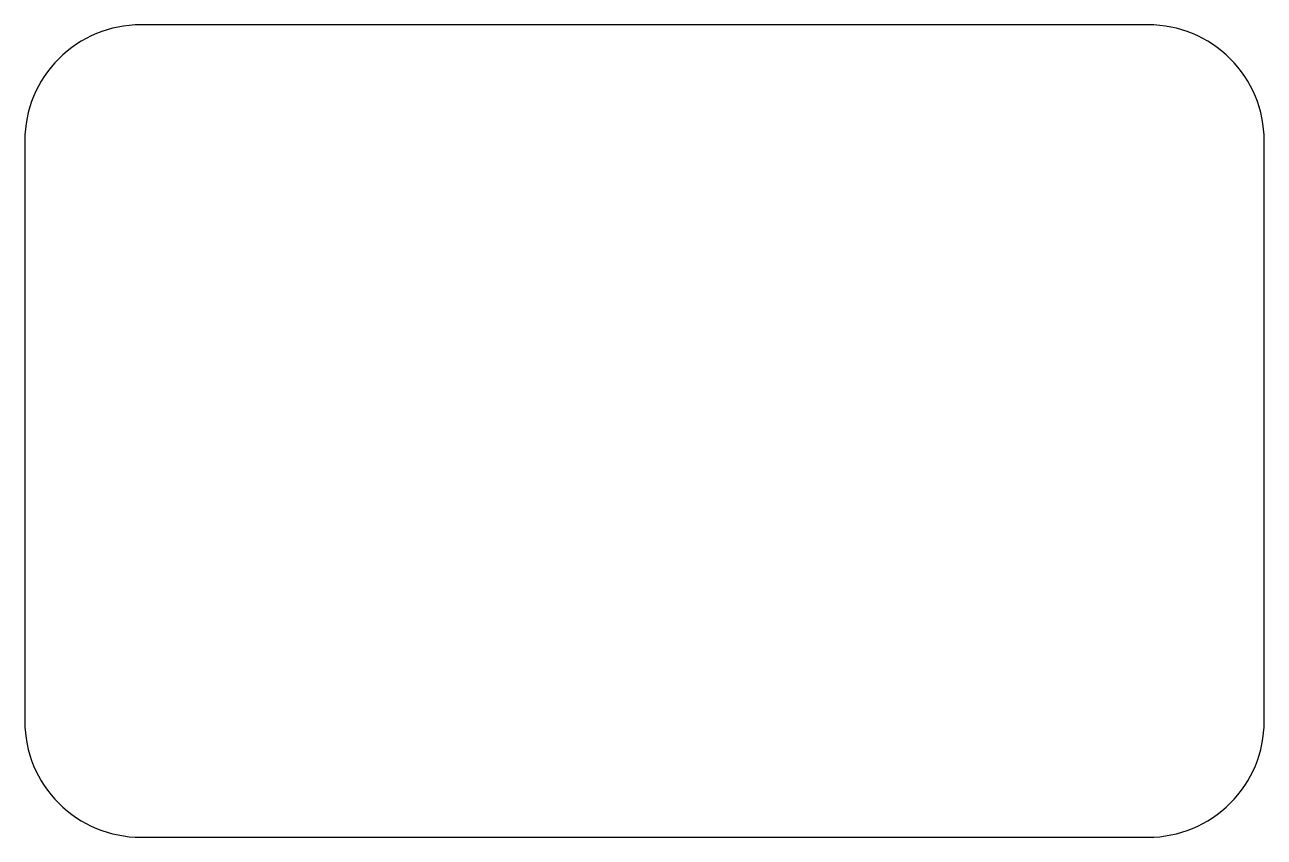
# Model space of a CAD drawing. Header units: millimetres. Extents: x -37.9 to 39.2, y -31.4 to 19.2.
import ezdxf

# ---------------------------------------------------------------- set-up
doc = ezdxf.new("R2010")
doc.units = ezdxf.units.MM
doc.layers.get('0').update_dxf_attribs({"linetype": 'CONTINUOUS'})

msp = doc.modelspace()

# ---------------------------------------------------------------- linework, layer by layer
msp.add_lwpolyline([(31.991, -31.406, 0.414214), (39.211, -24.186), (39.211, 11.974, 0.414214), (31.991, 19.194), (-30.709, 19.194, 0.414214), (-37.929, 11.974), (-37.929, -24.186, 0.414214), (-30.709, -31.406)], format="xyb", close=True)

doc.saveas('drawing.dxf')
